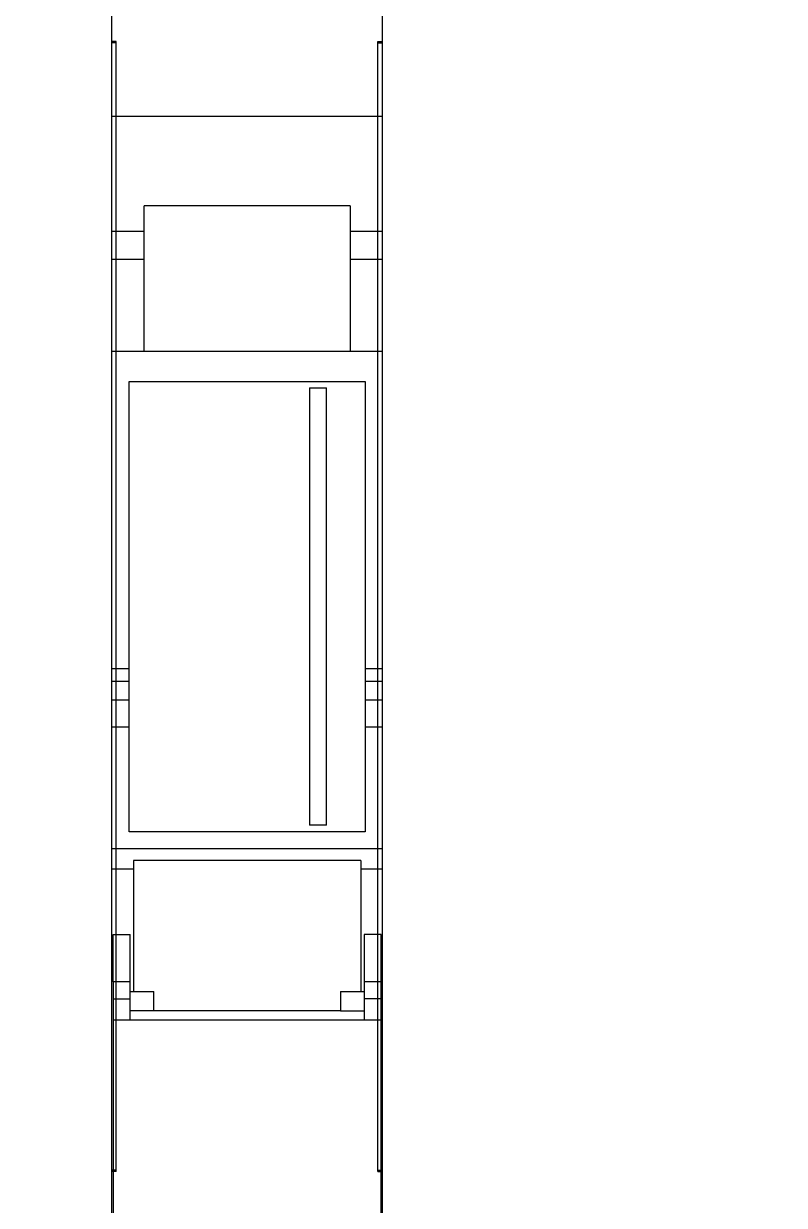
# Model space of a CAD drawing. Header units: inches. Extents: x -8 to 28.4, y -30 to 31.2.
# Drawn here: x -1.292 to 0.105, y -25.811 to -23.641 of the extents above; entities that cross this region are included whole.
import ezdxf

# ---------------------------------------------------------------- set-up
doc = ezdxf.new("R2010")
doc.units = ezdxf.units.IN
doc.header["$MEASUREMENT"] = 0
for name, color, linetype in [('MAIN-1', 7, 'Continuous'), ('MAIN-2', 7, 'Continuous'), ('PSYMS', 7, 'Continuous')]:
    doc.layers.add(name, color=color, linetype=linetype)

# ---------------------------------------------------------------- blocks, each defined once
blk = doc.blocks.new('2865366')
at = {"layer": 'MAIN-1'}
for p, q in [((0, 0.9023), (0, 3.5261)), ((0.4961, 3.5261), (0.4961, 0.9023))]:
    blk.add_line(p, q, dxfattribs=at)
at = {"layer": 'MAIN-2'}
for p, q in [((0.0079, 3.2515), (0, 3.2515)), ((0.0079, 3.2495), (0, 3.2495)), ((0.0079, 1.1769), (0.0079, 3.2515)), ((0.4882, 3.2515), (0.4961, 3.2515)), ((0.4882, 1.1769), (0.4882, 3.2515)), ((0.4882, 3.2495), (0.4961, 3.2495)), ((0.4961, 3.1143), (0, 3.1143)), ((0.437, 2.9503), (0.0591, 2.9503)), ((0.0591, 2.9503), (0.0591, 2.9503)), ((0.0591, 2.6826), (0.0591, 2.9503)), ((0.437, 2.9503), (0.437, 2.6826)), ((0.437, 2.9503), (0.437, 2.9503)), ((0, 2.9031), (0, 2.9031)), ((0.0591, 2.9031), (0, 2.9031)), ((0.0591, 2.9031), (0.0591, 2.9031)), ((0.437, 2.9031), (0.437, 2.9031)), ((0.4961, 2.9031), (0.437, 2.9031)), ((0.4961, 2.9031), (0.4961, 2.9031)), ((0, 2.8519), (0, 2.8519)), ((0, 2.8519), (0.0591, 2.8519)), ((0.0591, 2.8519), (0.0591, 2.8519)), ((0.437, 2.8519), (0.437, 2.8519)), ((0.437, 2.8519), (0.4961, 2.8519)), ((0.4961, 2.8519), (0.4961, 2.8519)), ((0, 2.6826), (0, 2.6826)), ((0.4961, 2.6826), (0, 2.6826)), ((0.0591, 2.6826), (0.0591, 2.6826)), ((0.437, 2.6826), (0.437, 2.6826)), ((0.4961, 2.6826), (0.4961, 2.6826)), ((0.0315, 2.6275), (0.0315, 2.6275)), ((0.0315, 1.8007), (0.0315, 2.6275)), ((0.0315, 2.6275), (0.4646, 2.6275)), ((0.4646, 2.6275), (0.4646, 1.8007)), ((0.4646, 2.6275), (0.4646, 2.6275)), ((0.3622, 2.6157), (0.3622, 2.5259)), ((0.3622, 2.6157), (0.3622, 2.6157)), ((0.3622, 2.6157), (0.3937, 2.6157)), ((0.3937, 2.5259), (0.3937, 2.6157)), ((0.3937, 2.6157), (0.3937, 2.6157)), ((0.3622, 2.5259), (0.3622, 2.5259)), ((0.3622, 2.5259), (0.3622, 2.5023)), ((0.3937, 2.5023), (0.3937, 2.5259)), ((0.3937, 2.5259), (0.3937, 2.5259)), ((0.3622, 2.5023), (0.3622, 2.3759)), ((0.3622, 2.5023), (0.3622, 2.5023)), ((0.3937, 2.3759), (0.3937, 2.5023)), ((0.3937, 2.5023), (0.3937, 2.5023)), ((0.3622, 2.3759), (0.3622, 2.3759)), ((0.3622, 2.3759), (0.3622, 2.3523)), ((0.3937, 2.3523), (0.3937, 2.3759)), ((0.3937, 2.3759), (0.3937, 2.3759)), ((0.3622, 2.3523), (0.3622, 2.2259)), ((0.3622, 2.3523), (0.3622, 2.3523)), ((0.3937, 2.2259), (0.3937, 2.3523)), ((0.3937, 2.3523), (0.3937, 2.3523)), ((0.3622, 2.2259), (0.3622, 2.2023)), ((0.3622, 2.2259), (0.3622, 2.2259)), ((0.3937, 2.2023), (0.3937, 2.2259)), ((0.3937, 2.2259), (0.3937, 2.2259)), ((0.3622, 2.2023), (0.3622, 2.2023)), ((0.3622, 2.2023), (0.3622, 2.0759)), ((0.3937, 2.2023), (0.3937, 2.2023)), ((0.3937, 2.0759), (0.3937, 2.2023)), ((0, 2.0995), (0, 2.0995)), ((0.0315, 2.0995), (0, 2.0995)), ((0.0315, 2.0995), (0.0315, 2.0995)), ((0.4646, 2.0995), (0.4646, 2.0995)), ((0.4961, 2.0995), (0.4646, 2.0995)), ((0.4961, 2.0995), (0.4961, 2.0995)), ((0.0315, 2.0768), (0, 2.0768)), ((0.3622, 2.0759), (0.3622, 2.0759)), ((0.3622, 2.0759), (0.3622, 2.0523)), ((0.3937, 2.0523), (0.3937, 2.0759)), ((0.3937, 2.0759), (0.3937, 2.0759)), ((0.4961, 2.0768), (0.4646, 2.0768)), ((0, 2.0428), (0, 2.0428)), ((0, 2.0428), (0.0315, 2.0428)), ((0.0315, 2.0428), (0.0315, 2.0428)), ((0.3622, 2.0523), (0.3622, 1.9259)), ((0.3622, 2.0523), (0.3622, 2.0523)), ((0.3937, 2.0523), (0.3937, 2.0523)), ((0.3937, 1.9259), (0.3937, 2.0523)), ((0.4646, 2.0428), (0.4961, 2.0428)), ((0.4646, 2.0428), (0.4646, 2.0428)), ((0.4961, 2.0428), (0.4961, 2.0428)), ((0, 1.9931), (0.0315, 1.9931)), ((0.4646, 1.9931), (0.4961, 1.9931)), ((0.3622, 1.9259), (0.3622, 1.9259)), ((0.3622, 1.9259), (0.3622, 1.9023)), ((0.3937, 1.9023), (0.3937, 1.9259)), ((0.3937, 1.9259), (0.3937, 1.9259)), ((0.3622, 1.9023), (0.3622, 1.8125)), ((0.3622, 1.9023), (0.3622, 1.9023)), ((0.3937, 1.9023), (0.3937, 1.9023)), ((0.3937, 1.8125), (0.3937, 1.9023)), ((0.3937, 1.8125), (0.3622, 1.8125)), ((0.3622, 1.8125), (0.3622, 1.8125)), ((0.3937, 1.8125), (0.3937, 1.8125)), ((0.0315, 1.8007), (0.0315, 1.8007)), ((0.4646, 1.8007), (0.0315, 1.8007)), ((0.4646, 1.8007), (0.4646, 1.8007)), ((0, 1.7692), (0, 1.7692)), ((0.4961, 1.7692), (0, 1.7692)), ((0.4961, 1.7692), (0.4961, 1.7692)), ((0.0394, 1.7477), (0.0394, 1.5074)), ((0.4567, 1.7477), (0.0394, 1.7477)), ((0.4567, 1.7477), (0.4567, 1.5074)), ((0, 1.7324), (0.0394, 1.7324)), ((0.4567, 1.7324), (0.4961, 1.7324)), ((0.002, 1.6117), (0.002, 1.6117)), ((0.002, 1.6117), (0.0335, 1.6117)), ((0.002, 1.5251), (0.002, 1.6117)), ((0.0335, 1.6117), (0.0335, 1.6117)), ((0.0335, 1.5251), (0.0335, 1.6117)), ((0.4941, 1.6117), (0.4626, 1.6117)), ((0.4626, 1.6117), (0.4626, 1.5251)), ((0.4626, 1.6117), (0.4626, 1.6117)), ((0.4941, 1.5251), (0.4941, 1.6117)), ((0.4941, 1.6117), (0.4941, 1.6117)), ((0.002, 1.5251), (0.002, 1.5251)), ((0.0335, 1.5251), (0.002, 1.5251)), ((0.002, 1.5251), (0.002, 0.5999)), ((0.0335, 1.5251), (0.0335, 1.5251)), ((0.0335, 1.5074), (0.0335, 1.5251)), ((0.4626, 1.5251), (0.4626, 1.5074)), ((0.4626, 1.5251), (0.4626, 1.5251)), ((0.4941, 1.5251), (0.4626, 1.5251)), ((0.4941, 1.5251), (0.4941, 1.5251)), ((0.4941, 0.5999), (0.4941, 1.5251)), ((0.0335, 1.472), (0.0335, 1.5074)), ((0.0335, 1.5074), (0.0335, 1.5074)), ((0.0335, 1.5074), (0.0394, 1.5074)), ((0.0394, 1.5074), (0.0768, 1.5074)), ((0.0394, 1.5074), (0.0394, 1.5074)), ((0.0768, 1.5074), (0.0768, 1.5074)), ((0.0768, 1.472), (0.0768, 1.5074)), ((0.4193, 1.5074), (0.4193, 1.5074)), ((0.4193, 1.5074), (0.4567, 1.5074)), ((0.4193, 1.5074), (0.4193, 1.472)), ((0.4567, 1.5074), (0.4567, 1.5074)), ((0.4567, 1.5074), (0.4626, 1.5074)), ((0.4626, 1.5074), (0.4626, 1.5074)), ((0.4626, 1.5074), (0.4626, 1.472)), ((0.002, 1.4936), (0.0335, 1.4936)), ((0.4941, 1.4936), (0.4626, 1.4936)), ((0.0335, 1.4543), (0.002, 1.4543)), ((0.002, 1.4543), (0.002, 1.4543)), ((0.0335, 1.4543), (0.0335, 1.472)), ((0.0768, 1.472), (0.0335, 1.472)), ((0.4626, 1.4543), (0.0335, 1.4543)), ((0.0335, 1.4543), (0.0335, 1.4543)), ((0.0768, 1.472), (0.0768, 1.472)), ((0.4193, 1.472), (0.0768, 1.472)), ((0.4193, 1.472), (0.4626, 1.472)), ((0.4193, 1.472), (0.4193, 1.472)), ((0.4626, 1.472), (0.4626, 1.4543)), ((0.4626, 1.4543), (0.4626, 1.4543)), ((0.4941, 1.4543), (0.4626, 1.4543)), ((0.4941, 1.4543), (0.4941, 1.4543)), ((0.0079, 1.1794), (0, 1.1794)), ((0.0079, 1.1769), (0, 1.1769)), ((0.4882, 1.1794), (0.4961, 1.1794)), ((0.4882, 1.1769), (0.4961, 1.1769))]:
    blk.add_line(p, q, dxfattribs=at)

msp = doc.modelspace()

# ---------------------------------------------------------------- hatches: boundary and pattern name
at = {"layer": 'PSYMS'}
h = msp.add_hatch(dxfattribs=at)
h.set_pattern_fill('ANSI31', color=256)
h.paths.add_polyline_path([(25.146, -7.8371), (-1.2915, -7.8371), (-1.2915, -11.0871), (14.8573, -11.0871), (14.8573, -9.1307), (15.6073, -9.1307), (15.6073, -11.0871), (16.0373, -11.0871), (16.0373, -9.1307), (16.7873, -9.1307), (16.7873, -11.0871), (17.2173, -11.0871), (17.2173, -9.1188), (17.9673, -9.1188), (17.9673, -11.0871), (18.3973, -11.0871), (18.3973, -9.1307), (19.1473, -9.1307), (19.1473, -11.0871), (19.5773, -11.0871), (19.5773, -9.1307), (20.3273, -9.1307), (20.3273, -11.0871), (20.7573, -11.0871), (20.7573, -9.1307), (21.5073, -9.1307), (21.5073, -11.0871), (21.9373, -11.0871), (21.9373, -9.1307), (22.6873, -9.1307), (22.6873, -11.0871), (23.1173, -11.0871), (23.1173, -9.1426), (23.8673, -9.1426), (23.8673, -11.0871), (25.146, -11.0871)])
h.paths.add_polyline_path([(28.271, -26.7756), (28.2693, -26.7742), (28.2675, -26.7728), (28.2655, -26.7713), (28.2633, -26.7699), (28.261, -26.7684), (28.2587, -26.7669), (28.2563, -26.7655), (28.2517, -26.7627), (28.2495, -26.7614), (28.2474, -26.76), (28.2453, -26.7587), (28.2194, -26.7403), (28.3095, -26.7403), (28.396, -26.7403), (28.396, -25.4903), (5.7488, -25.4903), (5.7488, -28.7403), (26.396, -28.7403), (26.396, -28.6538), (26.396, -28.5744), (26.4075, -28.5787), (26.4283, -28.6114), (26.4285, -28.6118), (26.4299, -28.6136), (26.4313, -28.6153), (28.021, -28.6153, 0.414214), (28.271, -28.3653)])
h.paths.add_polyline_path([(27.074, -27.2778, -1), (26.793, -27.2778, -1)], flags=16)
h.paths.add_polyline_path([(27.8022, -27.8965, -1), (27.3022, -27.8965, -1)], flags=16)
h.paths.add_polyline_path([(12.1772, -27.8965, -1), (11.6772, -27.8965, -1)], flags=16)
h.paths.add_polyline_path([(6.1701, -9.9629), (13.6344, -9.9629), (13.6344, -9.2129), (6.1701, -9.2129)], flags=24)
h.paths.add_polyline_path([(13.9045, -27.5732), (21.3688, -27.5732), (21.3688, -26.8232), (13.9045, -26.8232)], flags=24)

# ---------------------------------------------------------------- block references
msp.add_blockref('2865366', (-1.1294, -26.9257), dxfattribs=at)

doc.saveas('drawing.dxf')
